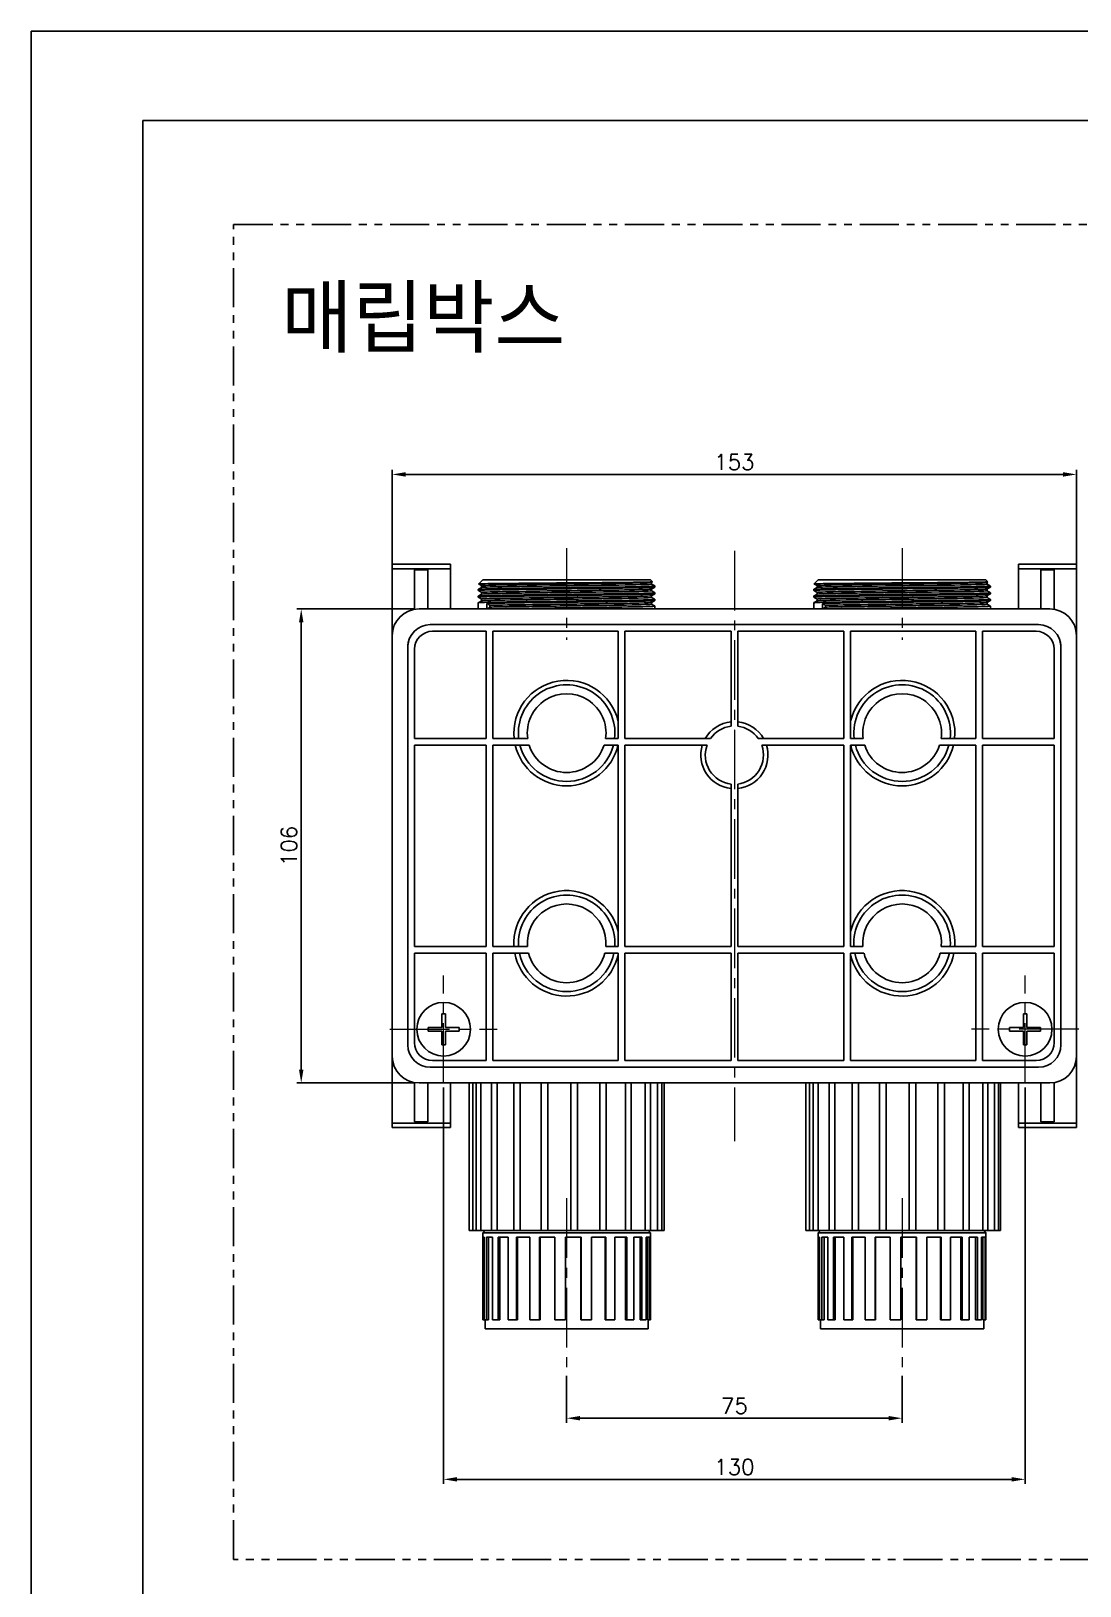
# Model space of a CAD drawing. Extents: x 39169 to 40010, y 18423 to 19017.
# Drawn here: x 39168.5 to 39403, y 18669.7 to 19017.4 of the extents above; entities that cross this region are included whole.
import ezdxf

# ---------------------------------------------------------------- set-up
doc = ezdxf.new("R2010")
doc.units = 0
doc.header["$LTSCALE"] = 7
doc.header["$MEASUREMENT"] = 0
doc.linetypes.add('CENTER2', pattern=[28.575, 19.05, -3.175, 3.175, -3.175])
doc.linetypes.add('PHANTOM', pattern=[2.5, 1.25, -0.25, 0.25, -0.25, 0.25, -0.25])
doc.layers.get('0').update_dxf_attribs({"color": 2, "linetype": 'CONTINUOUS'})
for name, color, linetype in [('D', 2, 'CONTINUOUS'), ('DIM', 2, 'CONTINUOUS'), ('DWG', 7, 'CONTINUOUS'), ('TXT', 4, 'CONTINUOUS')]:
    doc.layers.add(name, color=color, linetype=linetype)
doc.layers.add('중심선', color=1, linetype='CENTER2', lineweight=9)
doc.styles.add('GHS', font='romans', dxfattribs={"bigfont": 'ghs'})

# ---------------------------------------------------------------- blocks, each defined once
blk = doc.blocks.new('BORDER')
for p, q in [((1, 1), (0, 1)), ((0, 1), (0, 0))]:
    blk.add_line(p, q)

msp = doc.modelspace()

# ---------------------------------------------------------------- linework, layer by layer
at = {"layer": 'D', "color": 2, "linetype": 'PHANTOM'}
msp.add_lwpolyline([(39213.79, 18974.17), (39547.31, 18974.17), (39547.31, 18675.66), (39213.79, 18675.66)], close=True, dxfattribs=at)
at = {"layer": 'DIM'}
for p, q in [((39249.25, 18883.2), (39249.25, 18919.28)), ((39402.25, 18883.2), (39402.25, 18919.28)), ((39252.25, 18918.28), (39399.25, 18918.28)), ((39254.25, 18888.2), (39227.91, 18888.2)), ((39228.91, 18785.2), (39228.91, 18885.2)), ((39254.25, 18782.2), (39227.91, 18782.2)), ((39260.75, 18781.2), (39260.75, 18692.55)), ((39390.75, 18781.2), (39390.75, 18692.55)), ((39288.25, 18716.7), (39288.25, 18706.22)), ((39363.25, 18716.7), (39363.25, 18706.22)), ((39291.25, 18707.22), (39360.25, 18707.22)), ((39263.75, 18693.55), (39387.75, 18693.55))]:
    msp.add_line(p, q, dxfattribs=at)
for points in [[(39252.25, 18918.78), (39252.25, 18917.78), (39249.25, 18918.28)], [(39399.25, 18918.78), (39399.25, 18917.78), (39402.25, 18918.28)], [(39228.41, 18885.2), (39229.41, 18885.2), (39228.91, 18888.2)], [(39228.41, 18785.2), (39229.41, 18785.2), (39228.91, 18782.2)], [(39291.25, 18707.72), (39291.25, 18706.72), (39288.25, 18707.22)], [(39360.25, 18707.72), (39360.25, 18706.72), (39363.25, 18707.22)], [(39263.75, 18694.05), (39263.75, 18693.05), (39260.75, 18693.55)], [(39387.75, 18694.05), (39387.75, 18693.05), (39390.75, 18693.55)]]:
    msp.add_solid(points, dxfattribs=at)
at = {"layer": 'DWG'}
for p, q in [((39249.25, 18898.2), (39262.25, 18898.2)), ((39249.25, 18897.2), (39249.25, 18898.2)), ((39262.25, 18898.2), (39262.25, 18897.2)), ((39389.25, 18898.2), (39402.25, 18898.2)), ((39389.25, 18897.2), (39389.25, 18898.2)), ((39402.25, 18898.2), (39402.25, 18897.2)), ((39249.25, 18897.2), (39249.25, 18882.2)), ((39262.25, 18897.2), (39249.25, 18897.2)), ((39257.25, 18896.92), (39254.25, 18896.92)), ((39254.25, 18896.92), (39254.25, 18888.12)), ((39257.25, 18888.2), (39257.25, 18896.92)), ((39262.25, 18897.2), (39262.25, 18888.2)), ((39269.5, 18894.7), (39268.59, 18893.79)), ((39307, 18894.7), (39269.5, 18894.7)), ((39307.44, 18894.27), (39307, 18894.7)), ((39344.5, 18894.7), (39343.59, 18893.79)), ((39344.5, 18894.7), (39382, 18894.7)), ((39382.44, 18894.27), (39382, 18894.7)), ((39389.25, 18888.2), (39389.25, 18897.2)), ((39402.25, 18897.2), (39389.25, 18897.2)), ((39397.25, 18896.92), (39394.25, 18896.92)), ((39394.25, 18896.92), (39394.25, 18888.2)), ((39397.25, 18888.12), (39397.25, 18896.92)), ((39402.25, 18882.2), (39402.25, 18897.2)), ((39268.5, 18892.58), (39268.5, 18892.33)), ((39268.5, 18891.08), (39268.5, 18890.83)), ((39269.25, 18893.4), (39269.25, 18893.01)), ((39269.25, 18891.9), (39269.25, 18891.51)), ((39307.25, 18893.76), (39307.25, 18894.15)), ((39307.25, 18892.26), (39307.25, 18892.65)), ((39307.25, 18890.76), (39307.25, 18891.15)), ((39308, 18893.08), (39308, 18893.33)), ((39308, 18891.58), (39308, 18891.83)), ((39343.5, 18892.58), (39343.5, 18892.33)), ((39343.5, 18891.08), (39343.5, 18890.83)), ((39344.25, 18893.4), (39344.25, 18893.01)), ((39344.25, 18891.9), (39344.25, 18891.51)), ((39382.25, 18893.76), (39382.25, 18894.15)), ((39382.25, 18892.26), (39382.25, 18892.65)), ((39382.25, 18890.76), (39382.25, 18891.15)), ((39383, 18893.08), (39383, 18893.33)), ((39383, 18891.58), (39383, 18891.83)), ((39255.25, 18888.2), (39325.75, 18888.2)), ((39268.5, 18889.58), (39268.5, 18888.2)), ((39269.25, 18890.4), (39269.25, 18890.01)), ((39270.42, 18888.2), (39270.42, 18889.44)), ((39271.1, 18889.01), (39271.1, 18888.62)), ((39307.25, 18889.26), (39307.25, 18889.65)), ((39308, 18890.08), (39308, 18890.33)), ((39308, 18888.2), (39308, 18888.83)), ((39325.75, 18888.2), (39396.25, 18888.2)), ((39343.5, 18889.58), (39343.5, 18888.2)), ((39344.25, 18890.4), (39344.25, 18890.01)), ((39345.42, 18889.44), (39345.42, 18888.2)), ((39346.1, 18889.01), (39346.1, 18888.62)), ((39382.25, 18889.26), (39382.25, 18889.65)), ((39383, 18890.08), (39383, 18890.33)), ((39383, 18888.2), (39383, 18888.83)), ((39325.75, 18884.7), (39257.75, 18884.7)), ((39325.75, 18884.7), (39393.75, 18884.7)), ((39249.25, 18788.2), (39249.25, 18882.2)), ((39258.25, 18883.2), (39270.25, 18883.2)), ((39270.25, 18883.2), (39270.25, 18859.2)), ((39271.75, 18883.2), (39271.75, 18859.2)), ((39299.75, 18883.2), (39271.75, 18883.2)), ((39299.75, 18859.2), (39299.75, 18883.2)), ((39301.25, 18883.2), (39301.25, 18859.2)), ((39325, 18883.2), (39301.25, 18883.2)), ((39325, 18861.96), (39325, 18883.2)), ((39326.5, 18883.2), (39350.25, 18883.2)), ((39326.5, 18861.96), (39326.5, 18883.2)), ((39350.25, 18883.2), (39350.25, 18859.2)), ((39351.75, 18883.2), (39379.75, 18883.2)), ((39351.75, 18859.2), (39351.75, 18883.2)), ((39379.75, 18883.2), (39379.75, 18859.2)), ((39381.25, 18883.2), (39381.25, 18859.2)), ((39393.25, 18883.2), (39381.25, 18883.2)), ((39402.25, 18882.2), (39402.25, 18788.2)), ((39252.75, 18879.7), (39252.75, 18790.7)), ((39254.25, 18859.2), (39254.25, 18879.2)), ((39397.25, 18859.2), (39397.25, 18879.2)), ((39398.75, 18879.7), (39398.75, 18790.7)), ((39270.25, 18859.2), (39254.25, 18859.2)), ((39254.25, 18812.7), (39254.25, 18857.7)), ((39254.25, 18857.7), (39270.25, 18857.7)), ((39270.25, 18857.7), (39270.25, 18812.7)), ((39271.75, 18859.2), (39279.54, 18859.2)), ((39279.89, 18857.7), (39271.75, 18857.7)), ((39271.75, 18857.7), (39271.75, 18812.7)), ((39299.75, 18857.7), (39296.62, 18857.7)), ((39296.97, 18859.2), (39299.75, 18859.2)), ((39299.75, 18812.7), (39299.75, 18857.7)), ((39301.25, 18859.2), (39320.41, 18859.2)), ((39319.64, 18857.7), (39301.25, 18857.7)), ((39301.25, 18857.7), (39301.25, 18812.7)), ((39350.25, 18859.2), (39331.1, 18859.2)), ((39331.87, 18857.7), (39350.25, 18857.7)), ((39350.25, 18857.7), (39350.25, 18812.7)), ((39354.54, 18859.2), (39351.75, 18859.2)), ((39351.75, 18857.7), (39354.89, 18857.7)), ((39351.75, 18812.7), (39351.75, 18857.7)), ((39371.62, 18857.7), (39379.75, 18857.7)), ((39379.75, 18859.2), (39371.97, 18859.2)), ((39379.75, 18857.7), (39379.75, 18812.7)), ((39381.25, 18859.2), (39397.25, 18859.2)), ((39381.25, 18857.7), (39381.25, 18812.7)), ((39397.25, 18857.7), (39381.25, 18857.7)), ((39397.25, 18812.7), (39397.25, 18857.7)), ((39325, 18812.7), (39325, 18849.05)), ((39326.5, 18812.7), (39326.5, 18849.05)), ((39270.25, 18812.7), (39254.25, 18812.7)), ((39254.25, 18791.2), (39254.25, 18811.2)), ((39254.25, 18811.2), (39270.25, 18811.2)), ((39270.25, 18811.2), (39270.25, 18787.2)), ((39271.75, 18812.7), (39279.48, 18812.7)), ((39271.75, 18811.2), (39271.75, 18787.2)), ((39279.73, 18811.2), (39271.75, 18811.2)), ((39299.75, 18811.2), (39296.77, 18811.2)), ((39297.02, 18812.7), (39299.75, 18812.7)), ((39299.75, 18787.2), (39299.75, 18811.2)), ((39301.25, 18812.7), (39325, 18812.7)), ((39301.25, 18811.2), (39301.25, 18787.2)), ((39325, 18811.2), (39301.25, 18811.2)), ((39325, 18811.2), (39325, 18787.2)), ((39350.25, 18812.7), (39326.5, 18812.7)), ((39326.5, 18811.2), (39326.5, 18787.2)), ((39326.5, 18811.2), (39350.25, 18811.2)), ((39350.25, 18811.2), (39350.25, 18787.2)), ((39354.48, 18812.7), (39351.75, 18812.7)), ((39351.75, 18787.2), (39351.75, 18811.2)), ((39351.75, 18811.2), (39354.73, 18811.2)), ((39371.77, 18811.2), (39379.75, 18811.2)), ((39379.75, 18812.7), (39372.02, 18812.7)), ((39379.75, 18811.2), (39379.75, 18787.2)), ((39381.25, 18812.7), (39397.25, 18812.7)), ((39397.25, 18811.2), (39381.25, 18811.2)), ((39381.25, 18811.2), (39381.25, 18787.2)), ((39397.25, 18791.2), (39397.25, 18811.2)), ((39260.36, 18797.68), (39260.36, 18794.6)), ((39260.36, 18797.68), (39261.14, 18797.68)), ((39261.14, 18797.68), (39261.14, 18794.6)), ((39390.36, 18797.68), (39390.36, 18794.6)), ((39391.14, 18797.68), (39390.36, 18797.68)), ((39391.14, 18797.68), (39391.14, 18794.6)), ((39257.27, 18793.81), (39257.27, 18794.6)), ((39260.36, 18794.6), (39257.27, 18794.6)), ((39260.36, 18793.81), (39257.27, 18793.81)), ((39260.36, 18793.81), (39260.36, 18790.73)), ((39264.23, 18794.6), (39261.14, 18794.6)), ((39264.23, 18793.81), (39261.14, 18793.81)), ((39261.14, 18793.81), (39261.14, 18790.73)), ((39264.23, 18793.81), (39264.23, 18794.6)), ((39387.27, 18793.81), (39387.27, 18794.6)), ((39387.27, 18794.6), (39390.36, 18794.6)), ((39387.27, 18793.81), (39390.36, 18793.81)), ((39390.36, 18793.81), (39390.36, 18790.73)), ((39391.14, 18794.6), (39394.23, 18794.6)), ((39391.14, 18793.81), (39394.23, 18793.81)), ((39391.14, 18793.81), (39391.14, 18790.73)), ((39394.23, 18793.81), (39394.23, 18794.6)), ((39260.36, 18790.73), (39261.14, 18790.73)), ((39391.14, 18790.73), (39390.36, 18790.73)), ((39249.25, 18788.2), (39249.25, 18773.2)), ((39270.25, 18787.2), (39258.25, 18787.2)), ((39271.75, 18787.2), (39299.75, 18787.2)), ((39301.25, 18787.2), (39325, 18787.2)), ((39350.25, 18787.2), (39326.5, 18787.2)), ((39379.75, 18787.2), (39351.75, 18787.2)), ((39381.25, 18787.2), (39393.25, 18787.2)), ((39402.25, 18773.2), (39402.25, 18788.2)), ((39257.75, 18785.7), (39325.75, 18785.7)), ((39325.75, 18785.7), (39257.75, 18785.7)), ((39393.75, 18785.7), (39325.75, 18785.7)), ((39325.75, 18785.7), (39393.75, 18785.7)), ((39254.25, 18782.29), (39254.25, 18773.49)), ((39325.75, 18782.2), (39255.25, 18782.2)), ((39257.25, 18773.49), (39257.25, 18782.2)), ((39262.25, 18782.2), (39262.25, 18773.2)), ((39266.47, 18782.2), (39266.47, 18749.2)), ((39267.29, 18749.2), (39267.29, 18782.2)), ((39268.01, 18782.2), (39268.01, 18749.2)), ((39269.06, 18749.2), (39269.06, 18782.2)), ((39271.46, 18782.2), (39271.46, 18749.2)), ((39272.71, 18749.2), (39272.71, 18782.2)), ((39276.48, 18782.2), (39276.48, 18749.2)), ((39277.88, 18749.2), (39277.88, 18782.2)), ((39282.58, 18782.2), (39282.58, 18749.2)), ((39284.07, 18749.2), (39284.07, 18782.2)), ((39289.17, 18782.2), (39289.17, 18749.2)), ((39290.67, 18749.2), (39290.67, 18782.2)), ((39295.64, 18782.2), (39295.64, 18749.2)), ((39297.08, 18749.2), (39297.08, 18782.2)), ((39301.38, 18782.2), (39301.38, 18749.2)), ((39302.71, 18749.2), (39302.71, 18782.2)), ((39305.84, 18782.2), (39305.84, 18749.2)), ((39307, 18749.2), (39307, 18782.2)), ((39308.58, 18782.2), (39308.58, 18749.2)), ((39309.52, 18749.2), (39309.52, 18782.2)), ((39310.04, 18749.2), (39310.04, 18782.2)), ((39396.25, 18782.2), (39325.75, 18782.2)), ((39341.72, 18782.2), (39341.72, 18749.2)), ((39342.56, 18749.2), (39342.56, 18782.2)), ((39343.4, 18782.2), (39343.4, 18749.2)), ((39344.46, 18749.2), (39344.46, 18782.2)), ((39346.96, 18782.2), (39346.96, 18749.2)), ((39348.22, 18749.2), (39348.22, 18782.2)), ((39352.07, 18782.2), (39352.07, 18749.2)), ((39353.48, 18749.2), (39353.48, 18782.2)), ((39358.22, 18782.2), (39358.22, 18749.2)), ((39359.71, 18749.2), (39359.71, 18782.2)), ((39364.81, 18782.2), (39364.81, 18749.2)), ((39366.31, 18749.2), (39366.31, 18782.2)), ((39371.26, 18782.2), (39371.26, 18749.2)), ((39372.7, 18749.2), (39372.7, 18782.2)), ((39376.93, 18782.2), (39376.93, 18749.2)), ((39378.25, 18749.2), (39378.25, 18782.2)), ((39381.3, 18782.2), (39381.3, 18749.2)), ((39382.44, 18749.2), (39382.44, 18782.2)), ((39383.91, 18782.2), (39383.91, 18749.2)), ((39384.83, 18749.2), (39384.83, 18782.2)), ((39385.22, 18749.2), (39385.22, 18782.2)), ((39389.25, 18773.2), (39389.25, 18782.2)), ((39394.25, 18782.2), (39394.25, 18773.49)), ((39397.25, 18773.49), (39397.25, 18782.29)), ((39249.25, 18773.2), (39262.25, 18773.2)), ((39249.25, 18772.2), (39249.25, 18773.2)), ((39254.25, 18773.49), (39257.25, 18773.49)), ((39262.25, 18773.2), (39262.25, 18772.2)), ((39389.25, 18772.2), (39389.25, 18773.2)), ((39389.25, 18773.2), (39402.25, 18773.2)), ((39394.25, 18773.49), (39397.25, 18773.49)), ((39402.25, 18773.2), (39402.25, 18772.2)), ((39262.25, 18772.2), (39249.25, 18772.2)), ((39402.25, 18772.2), (39389.25, 18772.2)), ((39266.47, 18749.2), (39267.29, 18749.2)), ((39268.01, 18749.2), (39267.29, 18749.2)), ((39268.01, 18749.2), (39269.06, 18749.2)), ((39271.46, 18749.2), (39269.06, 18749.2)), ((39270, 18749.2), (39269.5, 18748.7)), ((39269.5, 18748.7), (39269.5, 18747.7)), ((39269.5, 18748.7), (39307, 18748.7)), ((39306.5, 18749.2), (39270, 18749.2)), ((39305.84, 18749.2), (39302.71, 18749.2)), ((39307, 18749.2), (39305.84, 18749.2)), ((39307, 18748.7), (39306.5, 18749.2)), ((39308.58, 18749.2), (39307, 18749.2)), ((39307, 18747.7), (39307, 18748.7)), ((39309.52, 18749.2), (39308.58, 18749.2)), ((39310.04, 18749.2), (39309.52, 18749.2)), ((39341.72, 18749.2), (39342.56, 18749.2)), ((39343.4, 18749.2), (39342.56, 18749.2)), ((39343.4, 18749.2), (39344.46, 18749.2)), ((39346.96, 18749.2), (39344.46, 18749.2)), ((39345, 18749.2), (39344.5, 18748.7)), ((39344.5, 18748.7), (39344.5, 18747.7)), ((39382, 18748.7), (39344.5, 18748.7)), ((39345, 18749.2), (39381.5, 18749.2)), ((39381.3, 18749.2), (39378.25, 18749.2)), ((39382.44, 18749.2), (39381.3, 18749.2)), ((39382, 18748.7), (39381.5, 18749.2)), ((39382, 18747.7), (39382, 18748.7)), ((39383.91, 18749.2), (39382.44, 18749.2)), ((39384.83, 18749.2), (39383.91, 18749.2)), ((39385.22, 18749.2), (39384.83, 18749.2)), ((39269.5, 18729.2), (39269.5, 18747.7)), ((39269.5, 18747.7), (39269.78, 18747.7)), ((39269.78, 18747.7), (39269.78, 18729.2)), ((39270.34, 18729.2), (39270.34, 18747.7)), ((39270.34, 18747.7), (39271.68, 18747.7)), ((39270.8, 18747.7), (39270.8, 18729.2)), ((39271.68, 18747.7), (39271.68, 18729.2)), ((39272.92, 18729.2), (39272.92, 18747.7)), ((39272.92, 18747.7), (39275.2, 18747.7)), ((39273.31, 18747.7), (39273.31, 18729.2)), ((39275.2, 18747.7), (39275.2, 18729.2)), ((39277.01, 18729.2), (39277.01, 18747.7)), ((39277.01, 18747.7), (39280, 18747.7)), ((39277.27, 18747.7), (39277.27, 18729.2)), ((39280, 18747.7), (39280, 18729.2)), ((39282.2, 18729.2), (39282.2, 18747.7)), ((39282.2, 18747.7), (39285.6, 18747.7)), ((39282.32, 18747.7), (39282.32, 18729.2)), ((39285.6, 18747.7), (39285.6, 18729.2)), ((39287.98, 18729.2), (39287.98, 18747.7)), ((39287.98, 18747.7), (39291.47, 18747.7)), ((39291.43, 18747.7), (39291.43, 18729.2)), ((39291.47, 18747.7), (39291.47, 18729.2)), ((39293.79, 18729.2), (39293.79, 18747.7)), ((39293.79, 18747.7), (39297.02, 18747.7)), ((39296.83, 18747.7), (39296.83, 18729.2)), ((39297.02, 18747.7), (39297.02, 18729.2)), ((39299.05, 18729.2), (39299.05, 18747.7)), ((39299.05, 18747.7), (39301.71, 18747.7)), ((39301.39, 18747.7), (39301.39, 18729.2)), ((39301.71, 18747.7), (39301.71, 18729.2)), ((39303.26, 18729.2), (39303.26, 18747.7)), ((39303.26, 18747.7), (39305.09, 18747.7)), ((39304.66, 18747.7), (39304.66, 18729.2)), ((39305.09, 18747.7), (39305.09, 18729.2)), ((39306, 18729.2), (39306, 18747.7)), ((39306, 18747.7), (39306.81, 18747.7)), ((39306.33, 18747.7), (39306.33, 18729.2)), ((39306.81, 18747.7), (39306.81, 18729.2)), ((39307, 18729.2), (39307, 18747.7)), ((39307, 18747.7), (39307, 18747.7)), ((39344.5, 18729.2), (39344.5, 18747.7)), ((39344.5, 18747.7), (39344.78, 18747.7)), ((39344.78, 18747.7), (39344.78, 18729.2)), ((39345.34, 18729.2), (39345.34, 18747.7)), ((39345.34, 18747.7), (39346.68, 18747.7)), ((39345.8, 18747.7), (39345.8, 18729.2)), ((39346.68, 18747.7), (39346.68, 18729.2)), ((39347.92, 18729.2), (39347.92, 18747.7)), ((39347.92, 18747.7), (39350.2, 18747.7)), ((39348.31, 18747.7), (39348.31, 18729.2)), ((39350.2, 18747.7), (39350.2, 18729.2)), ((39352.01, 18729.2), (39352.01, 18747.7)), ((39352.01, 18747.7), (39355, 18747.7)), ((39352.27, 18747.7), (39352.27, 18729.2)), ((39355, 18747.7), (39355, 18729.2)), ((39357.2, 18729.2), (39357.2, 18747.7)), ((39357.2, 18747.7), (39360.6, 18747.7)), ((39357.32, 18747.7), (39357.32, 18729.2)), ((39360.6, 18747.7), (39360.6, 18729.2)), ((39362.98, 18729.2), (39362.98, 18747.7)), ((39362.98, 18747.7), (39366.47, 18747.7)), ((39366.43, 18747.7), (39366.43, 18729.2)), ((39366.47, 18747.7), (39366.47, 18729.2)), ((39368.79, 18729.2), (39368.79, 18747.7)), ((39368.79, 18747.7), (39372.02, 18747.7)), ((39371.83, 18747.7), (39371.83, 18729.2)), ((39372.02, 18747.7), (39372.02, 18729.2)), ((39374.05, 18729.2), (39374.05, 18747.7)), ((39374.05, 18747.7), (39376.71, 18747.7)), ((39376.39, 18747.7), (39376.39, 18729.2)), ((39376.71, 18747.7), (39376.71, 18729.2)), ((39378.26, 18729.2), (39378.26, 18747.7)), ((39378.26, 18747.7), (39380.09, 18747.7)), ((39379.66, 18747.7), (39379.66, 18729.2)), ((39380.09, 18747.7), (39380.09, 18729.2)), ((39381, 18729.2), (39381, 18747.7)), ((39381, 18747.7), (39381.81, 18747.7)), ((39381.33, 18747.7), (39381.33, 18729.2)), ((39381.81, 18747.7), (39381.81, 18729.2)), ((39382, 18729.2), (39382, 18747.7)), ((39382, 18747.7), (39382, 18747.7)), ((39269.5, 18729.2), (39269.78, 18729.2)), ((39270.34, 18729.2), (39269.78, 18729.2)), ((39270, 18729.2), (39270, 18727.2)), ((39270.34, 18729.2), (39270.8, 18729.2)), ((39272.92, 18729.2), (39271.68, 18729.2)), ((39272.92, 18729.2), (39273.31, 18729.2)), ((39277.01, 18729.2), (39275.2, 18729.2)), ((39277.01, 18729.2), (39277.27, 18729.2)), ((39282.2, 18729.2), (39280, 18729.2)), ((39282.2, 18729.2), (39282.32, 18729.2)), ((39287.98, 18729.2), (39285.6, 18729.2)), ((39291.43, 18729.2), (39291.47, 18729.2)), ((39293.79, 18729.2), (39291.47, 18729.2)), ((39296.83, 18729.2), (39297.02, 18729.2)), ((39299.05, 18729.2), (39297.02, 18729.2)), ((39301.39, 18729.2), (39301.71, 18729.2)), ((39303.26, 18729.2), (39301.71, 18729.2)), ((39304.66, 18729.2), (39305.09, 18729.2)), ((39306, 18729.2), (39305.09, 18729.2)), ((39306.33, 18729.2), (39306.81, 18729.2)), ((39306.5, 18727.2), (39306.5, 18729.2)), ((39307, 18729.2), (39306.81, 18729.2)), ((39344.5, 18729.2), (39344.78, 18729.2)), ((39345.34, 18729.2), (39344.78, 18729.2)), ((39345, 18729.2), (39345, 18727.2)), ((39345.34, 18729.2), (39345.8, 18729.2)), ((39347.92, 18729.2), (39346.68, 18729.2)), ((39347.92, 18729.2), (39348.31, 18729.2)), ((39352.01, 18729.2), (39350.2, 18729.2)), ((39352.01, 18729.2), (39352.27, 18729.2)), ((39357.2, 18729.2), (39355, 18729.2)), ((39357.2, 18729.2), (39357.32, 18729.2)), ((39362.98, 18729.2), (39360.6, 18729.2)), ((39366.43, 18729.2), (39366.47, 18729.2)), ((39368.79, 18729.2), (39366.47, 18729.2)), ((39371.83, 18729.2), (39372.02, 18729.2)), ((39374.05, 18729.2), (39372.02, 18729.2)), ((39376.39, 18729.2), (39376.71, 18729.2)), ((39378.26, 18729.2), (39376.71, 18729.2)), ((39379.66, 18729.2), (39380.09, 18729.2)), ((39381, 18729.2), (39380.09, 18729.2)), ((39381.33, 18729.2), (39381.81, 18729.2)), ((39381.5, 18727.2), (39381.5, 18729.2)), ((39382, 18729.2), (39381.81, 18729.2)), ((39270, 18727.2), (39306.5, 18727.2)), ((39381.5, 18727.2), (39345, 18727.2))]:
    msp.add_line(p, q, dxfattribs=at)
for centre in [(39260.75, 18794.2), (39390.75, 18794.2)]:
    msp.add_circle(centre, 6, dxfattribs=at)
for centre, radius, start, end in [((39255.25, 18882.2), 6, 90, 180), ((39396.25, 18882.2), 6, 0, 90), ((39257.75, 18879.7), 5, 90, 180), ((39393.75, 18879.7), 5, 0, 90), ((39288.25, 18860.43), 8.8, 351.9653, 188.0347), ((39363.25, 18860.43), 8.8, 351.9653, 188.0347), ((39325.75, 18855.5), 6.5, 96.6258, 145.303), ((39325.75, 18855.5), 6.5, 34.697, 83.3742), ((39288.25, 18860.43), 8.8, 198.0729, 341.9271), ((39325.75, 18855.5), 6.5, 160.2165, 263.3742), ((39325.75, 18855.5), 6.5, 276.6258, 19.7835), ((39363.25, 18860.43), 8.8, 198.0729, 341.9271), ((39288.25, 18813.42), 8.8, 355.345, 184.655), ((39363.25, 18813.42), 8.8, 355.345, 184.655), ((39288.25, 18813.42), 8.8, 194.5728, 345.4272), ((39363.25, 18813.42), 8.8, 194.5728, 345.4272), ((39257.75, 18790.7), 5, 180, 270), ((39393.75, 18790.7), 5, 270, 0), ((39255.25, 18788.2), 6, 180, 270), ((39396.25, 18788.2), 6, 270, 0)]:
    msp.add_arc(centre, radius, start, end, dxfattribs=at)
at = {"layer": 'DWG', "extrusion": (0, 0, -1)}
for centre, radius, start, end in [((-39257.75, 18879.7), 5, 0, 12.7561), ((-39258.25, 18879.2), 4, 0, 90), ((-39393.25, 18879.2), 4, 90, 180), ((-39393.75, 18879.7), 5, 167.2439, 180), ((-39288.25, 18860.43), 11.8, 354.0168, 167.0526), ((-39288.25, 18860.43), 10.8, 353.4605, 186.5395), ((-39363.25, 18860.43), 11.8, 12.9474, 185.9832), ((-39363.25, 18860.43), 10.8, 353.4605, 186.5395), ((-39325.75, 18855.5), 7.5, 29.5602, 84.2608), ((-39325.75, 18855.5), 7.5, 95.7392, 150.4398), ((-39288.25, 18860.43), 11.8, 193.3769, 346.6231), ((-39288.25, 18860.43), 10.8, 194.6419, 345.3581), ((-39325.75, 18855.5), 7.5, 275.7392, 17.0579), ((-39325.75, 18855.5), 7.5, 162.9421, 264.2608), ((-39363.25, 18860.43), 11.8, 193.3769, 346.6231), ((-39363.25, 18860.43), 10.8, 194.6419, 345.3581), ((-39288.25, 18813.42), 11.8, 356.5302, 167.0526), ((-39288.25, 18813.42), 10.8, 356.2084, 183.7916), ((-39363.25, 18813.42), 11.8, 12.9474, 183.4698), ((-39363.25, 18813.42), 10.8, 356.2084, 183.7916), ((-39288.25, 18813.42), 11.8, 192.9474, 349.1848), ((-39288.25, 18813.42), 10.8, 191.8304, 348.1696), ((-39363.25, 18813.42), 11.8, 190.8152, 347.0526), ((-39363.25, 18813.42), 10.8, 191.8304, 348.1696), ((-39257.75, 18790.7), 5, 270, 0), ((-39258.25, 18791.2), 4, 270, 0), ((-39393.25, 18791.2), 4, 180, 270), ((-39393.75, 18790.7), 5, 180, 270)]:
    msp.add_arc(centre, radius, start, end, dxfattribs=at)
at = {"layer": 'DWG'}
for points, knots in [([(39268.51, 18892.33), (39268.5, 18892.35), (39268.59, 18892.36), (39269.35, 18892.42), (39270.99, 18892.46), (39275.79, 18892.55), (39279, 18892.59), (39286.03, 18892.68), (39289.86, 18892.73), (39296.95, 18892.81), (39300.22, 18892.86), (39305.23, 18892.95), (39306.96, 18892.99), (39307.88, 18893.05), (39308, 18893.07), (39308, 18893.08)], [0, 0, 0, 0, 0.051543, 0.051543, 0.229299, 0.229299, 0.407054, 0.407054, 0.584809, 0.584809, 0.762565, 0.762565, 0.94032, 0.94032, 1, 1, 1, 1]), ([(39308, 18893.33), (39307.99, 18893.28), (39306.89, 18893.23), (39302.23, 18893.13), (39298.17, 18893.07), (39289.03, 18892.96), (39284.01, 18892.9), (39275.46, 18892.79), (39271.96, 18892.73), (39269.05, 18892.64), (39268.52, 18892.61), (39268.51, 18892.58)], [0, 0, 0, 0, 0.18408, 0.18408, 0.413065, 0.413065, 0.642051, 0.642051, 0.871036, 0.871036, 1, 1, 1, 1]), ([(39308, 18891.83), (39308, 18891.82), (39307.99, 18891.82), (39307.72, 18891.75), (39305.69, 18891.7), (39299.06, 18891.58), (39294.49, 18891.53), (39285.05, 18891.41), (39280.2, 18891.35), (39272.61, 18891.24), (39269.91, 18891.18), (39268.65, 18891.11), (39268.51, 18891.09), (39268.51, 18891.08)], [0, 0, 0, 0, 0.01654, 0.01654, 0.245881, 0.245881, 0.475222, 0.475222, 0.704563, 0.704563, 0.933904, 0.933904, 1, 1, 1, 1]), ([(39268.51, 18890.83), (39268.51, 18890.86), (39268.81, 18890.88), (39270.49, 18890.95), (39272.58, 18890.99), (39278.14, 18891.08), (39281.62, 18891.13), (39288.89, 18891.22), (39292.68, 18891.26), (39299.43, 18891.35), (39302.39, 18891.39), (39306.58, 18891.48), (39307.81, 18891.53), (39307.99, 18891.57), (39308, 18891.58), (39308, 18891.58)], [0, 0, 0, 0, 0.097207, 0.097207, 0.274788, 0.274788, 0.452369, 0.452369, 0.62995, 0.62995, 0.80753, 0.80753, 0.985111, 0.985111, 1, 1, 1, 1]), ([(39307.44, 18894.26), (39307.4, 18894.23), (39306.23, 18894.2), (39301.87, 18894.14), (39298.57, 18894.11), (39291.06, 18894.04), (39286.87, 18894.01), (39279.15, 18893.95), (39275.62, 18893.92), (39270.53, 18893.86), (39268.96, 18893.83), (39268.61, 18893.79), (39268.59, 18893.79), (39268.58, 18893.78)], [0, 0, 0, 0, 0.18536, 0.18536, 0.383124, 0.383124, 0.580889, 0.580889, 0.778653, 0.778653, 0.976418, 0.976418, 1, 1, 1, 1]), ([(39307.24, 18892.65), (39307.23, 18892.63), (39306.98, 18892.6), (39305.2, 18892.52), (39302.32, 18892.47), (39294.72, 18892.35), (39290.02, 18892.3), (39281.09, 18892.18), (39276.89, 18892.13), (39270.95, 18892.01), (39269.27, 18891.96), (39269.25, 18891.9), (39269.25, 18891.9), (39269.25, 18891.9)], [0, 0, 0, 0, 0.088672, 0.088672, 0.316276, 0.316276, 0.543881, 0.543881, 0.771485, 0.771485, 0.99909, 0.99909, 1, 1, 1, 1]), ([(39307.24, 18894.15), (39307.24, 18894.14), (39307.17, 18894.12), (39306.36, 18894.06), (39304.03, 18894), (39297.15, 18893.89), (39292.64, 18893.83), (39283.61, 18893.72), (39279.12, 18893.66), (39272.33, 18893.54), (39270.05, 18893.49), (39269.31, 18893.42), (39269.26, 18893.41), (39269.26, 18893.4)], [0, 0, 0, 0, 0.043679, 0.043679, 0.271823, 0.271823, 0.499967, 0.499967, 0.728111, 0.728111, 0.956255, 0.956255, 1, 1, 1, 1]), ([(39269.26, 18893.01), (39269.34, 18893.07), (39270.95, 18893.12), (39276.91, 18893.24), (39281.51, 18893.3), (39291.13, 18893.42), (39296.13, 18893.48), (39303.76, 18893.6), (39306.36, 18893.66), (39307.18, 18893.74), (39307.25, 18893.75), (39307.25, 18893.76)], [0, 0, 0, 0, 0.220367, 0.220367, 0.465134, 0.465134, 0.709901, 0.709901, 0.954668, 0.954668, 1, 1, 1, 1]), ([(39269.26, 18891.51), (39269.26, 18891.52), (39269.3, 18891.53), (39269.88, 18891.59), (39272.32, 18891.66), (39279.72, 18891.78), (39284.64, 18891.84), (39294.33, 18891.96), (39299, 18892.02), (39305.43, 18892.14), (39307.24, 18892.2), (39307.25, 18892.26)], [0, 0, 0, 0, 0.02988, 0.02988, 0.274361, 0.274361, 0.518842, 0.518842, 0.763322, 0.763322, 1, 1, 1, 1]), ([(39307.24, 18891.15), (39307.22, 18891.11), (39306.67, 18891.08), (39303.75, 18890.99), (39300.37, 18890.94), (39292.19, 18890.82), (39287.41, 18890.77), (39278.71, 18890.65), (39274.84, 18890.6), (39270.34, 18890.49), (39269.26, 18890.44), (39269.26, 18890.4)], [0, 0, 0, 0, 0.132386, 0.132386, 0.359727, 0.359727, 0.587067, 0.587067, 0.814408, 0.814408, 1, 1, 1, 1]), ([(39383, 18891.58), (39382.99, 18891.58), (39382.99, 18891.57), (39382.81, 18891.53), (39381.58, 18891.48), (39377.39, 18891.39), (39374.43, 18891.35), (39367.68, 18891.26), (39363.9, 18891.22), (39356.62, 18891.13), (39353.15, 18891.08), (39347.58, 18890.99), (39345.49, 18890.95), (39343.79, 18890.88), (39343.5, 18890.86), (39343.5, 18890.83)], [0, 0, 0, 0, 0.008489, 0.008489, 0.187218, 0.187218, 0.365947, 0.365947, 0.544676, 0.544676, 0.723405, 0.723405, 0.902134, 0.902134, 1, 1, 1, 1]), ([(39343.51, 18892.58), (39343.53, 18892.61), (39344.06, 18892.64), (39346.96, 18892.73), (39350.45, 18892.79), (39359, 18892.9), (39364.02, 18892.96), (39373.17, 18893.07), (39377.22, 18893.13), (39381.88, 18893.23), (39382.99, 18893.28), (39383, 18893.33)], [0, 0, 0, 0, 0.127557, 0.127557, 0.356889, 0.356889, 0.586222, 0.586222, 0.815555, 0.815555, 1, 1, 1, 1]), ([(39383, 18893.08), (39382.98, 18893.07), (39382.86, 18893.05), (39381.96, 18892.99), (39380.24, 18892.95), (39375.25, 18892.86), (39371.98, 18892.81), (39364.87, 18892.73), (39361.06, 18892.68), (39354.02, 18892.59), (39350.81, 18892.55), (39345.97, 18892.46), (39344.34, 18892.42), (39343.59, 18892.36), (39343.51, 18892.35), (39343.51, 18892.33)], [0, 0, 0, 0, 0.055328, 0.055328, 0.233982, 0.233982, 0.412637, 0.412637, 0.591291, 0.591291, 0.769945, 0.769945, 0.9486, 0.9486, 1, 1, 1, 1]), ([(39343.51, 18891.08), (39343.52, 18891.09), (39343.66, 18891.11), (39344.92, 18891.18), (39347.62, 18891.24), (39355.23, 18891.35), (39360.07, 18891.41), (39369.52, 18891.53), (39374.09, 18891.58), (39380.7, 18891.7), (39382.73, 18891.75), (39382.99, 18891.82), (39383, 18891.82), (39383, 18891.83)], [0, 0, 0, 0, 0.064322, 0.064322, 0.294139, 0.294139, 0.523956, 0.523956, 0.753773, 0.753773, 0.98359, 0.98359, 1, 1, 1, 1]), ([(39382.44, 18894.26), (39382.4, 18894.23), (39381.23, 18894.2), (39376.87, 18894.14), (39373.57, 18894.11), (39366.06, 18894.04), (39361.87, 18894.01), (39354.15, 18893.95), (39350.62, 18893.92), (39345.53, 18893.86), (39343.96, 18893.83), (39343.61, 18893.79), (39343.59, 18893.79), (39343.58, 18893.78)], [0, 0, 0, 0, 0.18536, 0.18536, 0.383124, 0.383124, 0.580889, 0.580889, 0.778653, 0.778653, 0.976418, 0.976418, 1, 1, 1, 1]), ([(39382.24, 18892.65), (39382.23, 18892.63), (39381.98, 18892.6), (39380.2, 18892.52), (39377.32, 18892.47), (39369.72, 18892.35), (39365.02, 18892.3), (39356.09, 18892.18), (39351.89, 18892.13), (39345.95, 18892.01), (39344.27, 18891.96), (39344.25, 18891.9), (39344.25, 18891.9), (39344.25, 18891.9)], [0, 0, 0, 0, 0.088672, 0.088672, 0.316276, 0.316276, 0.543881, 0.543881, 0.771485, 0.771485, 0.99909, 0.99909, 1, 1, 1, 1]), ([(39382.24, 18894.15), (39382.24, 18894.14), (39382.17, 18894.12), (39381.36, 18894.06), (39379.03, 18894), (39372.15, 18893.89), (39367.64, 18893.83), (39358.61, 18893.72), (39354.12, 18893.66), (39347.33, 18893.54), (39345.05, 18893.49), (39344.31, 18893.42), (39344.26, 18893.41), (39344.26, 18893.4)], [0, 0, 0, 0, 0.043679, 0.043679, 0.271823, 0.271823, 0.499967, 0.499967, 0.728111, 0.728111, 0.956255, 0.956255, 1, 1, 1, 1]), ([(39344.26, 18893.01), (39344.34, 18893.07), (39345.95, 18893.12), (39351.91, 18893.24), (39356.51, 18893.3), (39366.13, 18893.42), (39371.13, 18893.48), (39378.76, 18893.6), (39381.36, 18893.66), (39382.18, 18893.74), (39382.25, 18893.75), (39382.25, 18893.76)], [0, 0, 0, 0, 0.220367, 0.220367, 0.465134, 0.465134, 0.709901, 0.709901, 0.954668, 0.954668, 1, 1, 1, 1]), ([(39344.26, 18891.51), (39344.26, 18891.52), (39344.3, 18891.53), (39344.88, 18891.59), (39347.32, 18891.66), (39354.72, 18891.78), (39359.64, 18891.84), (39369.33, 18891.96), (39374, 18892.02), (39380.43, 18892.14), (39382.24, 18892.2), (39382.25, 18892.26)], [0, 0, 0, 0, 0.02988, 0.02988, 0.274361, 0.274361, 0.518842, 0.518842, 0.763322, 0.763322, 1, 1, 1, 1]), ([(39382.24, 18891.15), (39382.22, 18891.11), (39381.67, 18891.08), (39378.75, 18890.99), (39375.37, 18890.94), (39367.19, 18890.82), (39362.41, 18890.77), (39353.71, 18890.65), (39349.84, 18890.6), (39345.34, 18890.49), (39344.26, 18890.44), (39344.26, 18890.4)], [0, 0, 0, 0, 0.132386, 0.132386, 0.359727, 0.359727, 0.587067, 0.587067, 0.814408, 0.814408, 1, 1, 1, 1]), ([(39307.99, 18890.33), (39307.99, 18890.31), (39307.8, 18890.29), (39306.25, 18890.21), (39303.37, 18890.15), (39295.58, 18890.04), (39290.68, 18889.98), (39281.27, 18889.86), (39276.79, 18889.81), (39270.42, 18889.69), (39268.58, 18889.64), (39268.5, 18889.58), (39268.5, 18889.58), (39268.5, 18889.58)], [0, 0, 0, 0, 0.078147, 0.078147, 0.307489, 0.307489, 0.53683, 0.53683, 0.766171, 0.766171, 0.995513, 0.995513, 1, 1, 1, 1]), ([(39269.27, 18890.01), (39269.28, 18890.03), (39269.51, 18890.05), (39271.3, 18890.14), (39274.46, 18890.2), (39282.82, 18890.32), (39287.95, 18890.38), (39297.37, 18890.5), (39301.61, 18890.56), (39306.2, 18890.67), (39307.24, 18890.71), (39307.24, 18890.76)], [0, 0, 0, 0, 0.085304, 0.085304, 0.329058, 0.329058, 0.572813, 0.572813, 0.816567, 0.816567, 1, 1, 1, 1]), ([(39270.42, 18889.44), (39272.01, 18889.48), (39274.52, 18889.53), (39280.72, 18889.62), (39284.38, 18889.66), (39291.73, 18889.75), (39295.42, 18889.79), (39301.68, 18889.88), (39304.27, 18889.93), (39307.28, 18890.01), (39308, 18890.04), (39308, 18890.08)], [0, 0, 0, 0, 0.206985, 0.206985, 0.41397, 0.41397, 0.620955, 0.620955, 0.82794, 0.82794, 1, 1, 1, 1]), ([(39307.24, 18889.65), (39307.2, 18889.6), (39306.21, 18889.56), (39301.98, 18889.46), (39298.18, 18889.4), (39289.53, 18889.29), (39284.74, 18889.23), (39276.48, 18889.12), (39273.05, 18889.06), (39271.1, 18889.01)], [0, 0, 0, 0, 0.20386, 0.20386, 0.46924, 0.46924, 0.73462, 0.73462, 1, 1, 1, 1]), ([(39271.1, 18888.62), (39272.14, 18888.65), (39273.59, 18888.68), (39277.14, 18888.74), (39279.24, 18888.77), (39286.03, 18888.86), (39291.23, 18888.92), (39300.13, 18889.04), (39303.81, 18889.1), (39306.73, 18889.2), (39307.24, 18889.23), (39307.24, 18889.26)], [0, 0, 0, 0, 0.141662, 0.141662, 0.283324, 0.283324, 0.566647, 0.566647, 0.849971, 0.849971, 1, 1, 1, 1]), ([(39307.99, 18888.83), (39307.99, 18888.79), (39307.35, 18888.76), (39304.05, 18888.66), (39300.43, 18888.61), (39291.7, 18888.49), (39286.67, 18888.43), (39277.66, 18888.32), (39273.73, 18888.26), (39271.3, 18888.2)], [0, 0, 0, 0, 0.171051, 0.171051, 0.447367, 0.447367, 0.723684, 0.723684, 1, 1, 1, 1]), ([(39343.51, 18889.58), (39343.62, 18889.64), (39345.45, 18889.69), (39351.77, 18889.81), (39356.23, 18889.86), (39365.64, 18889.98), (39370.53, 18890.04), (39378.36, 18890.15), (39381.23, 18890.21), (39382.8, 18890.29), (39382.99, 18890.31), (39382.99, 18890.33)], [0, 0, 0, 0, 0.228057, 0.228057, 0.458985, 0.458985, 0.689914, 0.689914, 0.920842, 0.920842, 1, 1, 1, 1]), ([(39344.27, 18890.01), (39344.28, 18890.03), (39344.51, 18890.05), (39346.3, 18890.14), (39349.46, 18890.2), (39357.82, 18890.32), (39362.95, 18890.38), (39372.37, 18890.5), (39376.61, 18890.56), (39381.2, 18890.67), (39382.24, 18890.71), (39382.24, 18890.76)], [0, 0, 0, 0, 0.085304, 0.085304, 0.329058, 0.329058, 0.572813, 0.572813, 0.816567, 0.816567, 1, 1, 1, 1]), ([(39383, 18890.08), (39382.94, 18890.04), (39382.23, 18890.01), (39379.26, 18889.93), (39376.68, 18889.88), (39370.39, 18889.79), (39366.71, 18889.75), (39359.36, 18889.66), (39355.7, 18889.62), (39349.51, 18889.53), (39347.01, 18889.48), (39345.42, 18889.44)], [0, 0, 0, 0, 0.166916, 0.166916, 0.375187, 0.375187, 0.583458, 0.583458, 0.791729, 0.791729, 1, 1, 1, 1]), ([(39382.24, 18889.65), (39382.2, 18889.6), (39381.21, 18889.56), (39376.98, 18889.46), (39373.18, 18889.4), (39364.53, 18889.29), (39359.74, 18889.23), (39351.48, 18889.12), (39348.05, 18889.06), (39346.1, 18889.01)], [0, 0, 0, 0, 0.20386, 0.20386, 0.46924, 0.46924, 0.73462, 0.73462, 1, 1, 1, 1]), ([(39346.1, 18888.62), (39347.14, 18888.65), (39348.59, 18888.68), (39352.14, 18888.74), (39354.24, 18888.77), (39361.03, 18888.86), (39366.23, 18888.92), (39375.13, 18889.04), (39378.81, 18889.1), (39381.73, 18889.2), (39382.24, 18889.23), (39382.24, 18889.26)], [0, 0, 0, 0, 0.141662, 0.141662, 0.283324, 0.283324, 0.566647, 0.566647, 0.849971, 0.849971, 1, 1, 1, 1]), ([(39346.3, 18888.2), (39348.73, 18888.26), (39352.66, 18888.32), (39361.68, 18888.43), (39366.71, 18888.49), (39375.43, 18888.61), (39379.06, 18888.66), (39382.35, 18888.76), (39382.99, 18888.79), (39382.99, 18888.83)], [0, 0, 0, 0, 0.276314, 0.276314, 0.552628, 0.552628, 0.828941, 0.828941, 1, 1, 1, 1])]:
    msp.add_open_spline(points, degree=3, knots=knots, dxfattribs=at)
for points, degree in [([(39269.26, 18893.02), (39268.88, 18892.8), (39268.5, 18892.58)], 2), ([(39268.5, 18892.33), (39268.88, 18892.11), (39269.25, 18891.9)], 2), ([(39269.26, 18891.52), (39268.88, 18891.3), (39268.5, 18891.08)], 2), ([(39268.5, 18890.83), (39268.88, 18890.61), (39269.25, 18890.4)], 2), ([(39268.6, 18893.78), (39268.92, 18893.59), (39269.25, 18893.4)], 2), ([(39307.24, 18894.14), (39307.44, 18894.26)], 1), ([(39307.24, 18892.64), (39307.62, 18892.86), (39308, 18893.08)], 2), ([(39307.24, 18891.14), (39307.62, 18891.36), (39308, 18891.58)], 2), ([(39308, 18893.33), (39307.63, 18893.54), (39307.25, 18893.76)], 2), ([(39308, 18891.83), (39307.63, 18892.04), (39307.25, 18892.26)], 2), ([(39344.26, 18893.02), (39343.88, 18892.8), (39343.5, 18892.58)], 2), ([(39343.5, 18892.33), (39343.88, 18892.11), (39344.25, 18891.9)], 2), ([(39344.26, 18891.52), (39343.88, 18891.3), (39343.5, 18891.08)], 2), ([(39343.5, 18890.83), (39343.88, 18890.61), (39344.25, 18890.4)], 2), ([(39343.6, 18893.78), (39343.92, 18893.59), (39344.25, 18893.4)], 2), ([(39382.24, 18894.14), (39382.44, 18894.26)], 1), ([(39382.24, 18892.64), (39382.62, 18892.86), (39383, 18893.08)], 2), ([(39382.24, 18891.14), (39382.62, 18891.36), (39383, 18891.58)], 2), ([(39383, 18893.33), (39382.63, 18893.54), (39382.25, 18893.76)], 2), ([(39383, 18891.83), (39382.63, 18892.04), (39382.25, 18892.26)], 2), ([(39269.26, 18890.02), (39268.88, 18889.8), (39268.5, 18889.58)], 2), ([(39270.42, 18889.44), (39271.1, 18889.01)], 1), ([(39271.1, 18888.62), (39270.46, 18888.2)], 1), ([(39307.24, 18889.64), (39307.62, 18889.86), (39308, 18890.08)], 2), ([(39308, 18890.33), (39307.63, 18890.54), (39307.25, 18890.76)], 2), ([(39308, 18888.83), (39307.63, 18889.04), (39307.25, 18889.26)], 2), ([(39344.26, 18890.02), (39343.88, 18889.8), (39343.5, 18889.58)], 2), ([(39345.42, 18889.44), (39346.1, 18889.01)], 1), ([(39346.1, 18888.62), (39345.46, 18888.2)], 1), ([(39382.24, 18889.64), (39382.62, 18889.86), (39383, 18890.08)], 2), ([(39383, 18890.33), (39382.63, 18890.54), (39382.25, 18890.76)], 2), ([(39383, 18888.83), (39382.63, 18889.04), (39382.25, 18889.26)], 2)]:
    msp.add_open_spline(points, degree=degree, dxfattribs=at)
at = {"layer": 'TXT'}
for p, q in [((39193.52, 18443.42), (39193.52, 18997.42)), ((39193.52, 18997.42), (39979.52, 18997.42))]:
    msp.add_line(p, q, dxfattribs=at)
at = {"layer": '중심선', "linetype": 'CENTER2', "ltscale": 0.1}
for p, q in [((39325.75, 18901.2), (39325.75, 18769.2)), ((39260.75, 18782.2), (39260.75, 18806.2)), ((39390.75, 18782.2), (39390.75, 18806.2)), ((39248.75, 18794.2), (39272.75, 18794.2)), ((39402.75, 18794.2), (39378.75, 18794.2))]:
    msp.add_line(p, q, dxfattribs=at)
for points, knots in [([(39288.25, 18901.78), (39288.25, 18896.78), (39288.25, 18881.29)], [0, 0, 0.243995, 1, 1]), ([(39363.25, 18901.78), (39363.25, 18896.78), (39363.25, 18881.29)], [0, 0, 0.243995, 1, 1]), ([(39363.25, 18901.78), (39363.25, 18896.78), (39363.25, 18881.29)], [0, 0, 0.243995, 1, 1]), ([(39288.25, 18756.4), (39288.25, 18751.4), (39288.25, 18717.7)], [0, 0, 0.129228, 1, 1]), ([(39363.25, 18756.4), (39363.25, 18751.4), (39363.25, 18717.7)], [0, 0, 0.129228, 1, 1])]:
    msp.add_open_spline(points, degree=1, knots=knots, dxfattribs=at)

# ---------------------------------------------------------------- block references
at = {"xscale": 841, "yscale": 594.0000000000002, "zscale": 841}
msp.add_blockref('BORDER', (39168.52, 18423.42), dxfattribs=at)

# ---------------------------------------------------------------- texts
at = {"layer": 'D', "color": 2, "style": 'GHS'}
msp.add_text('매립박스', height=15, dxfattribs=at).set_placement((39224.47, 18945.46))
at = {"layer": 'DIM', "char_height": 3.5, "attachment_point": 5, "style": 'GHS'}
for s, insert in [('\\A1;153', (39325.75, 18921.03)), ('\\A1;75', (39325.75, 18709.97)), ('\\A1;130', (39325.75, 18696.3))]:
    msp.add_mtext(s, dxfattribs=dict(at, insert=insert))
at = {"layer": 'DIM', "insert": (39226.16, 18835.2), "char_height": 3.5, "attachment_point": 5, "rotation": 90, "style": 'GHS'}
msp.add_mtext('\\A1;106', dxfattribs=at)

doc.saveas('drawing.dxf')
